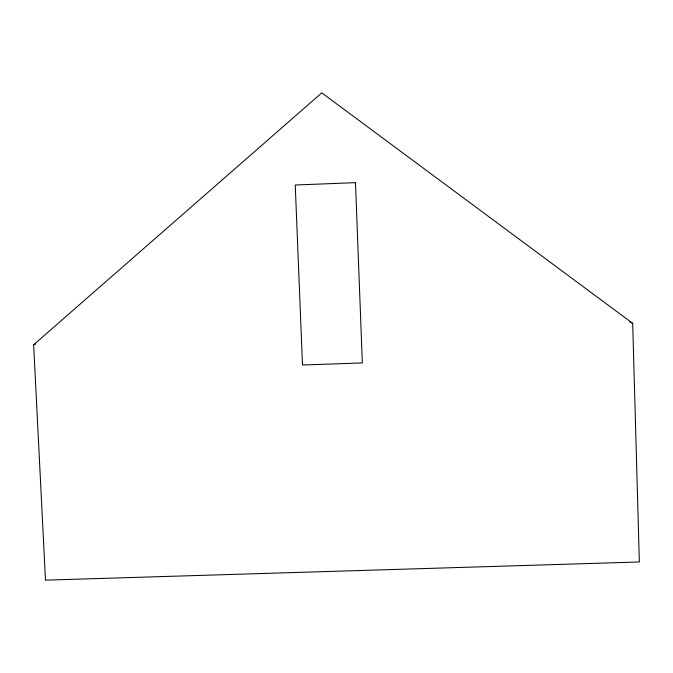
<?xml version="1.0" encoding="UTF-8"?>
<svg xmlns="http://www.w3.org/2000/svg" width="673" height="673" viewBox="0 0 673 673"><rect width="100%" height="100%" fill="white"/><g stroke="black" fill="none" stroke-linecap="round" stroke-linejoin="round"><path stroke-width="1.01" d="M33.65 344.753L321.778 92.857L632.687 323.343L639.35 561.972L45.486 580.143L33.65 344.753L35.619 344.012M629.869 321.946L632.687 323.343M355.479 182.661L295.245 185.008L302.497 365.018L362.335 362.924L355.479 182.661"/></g></svg>
